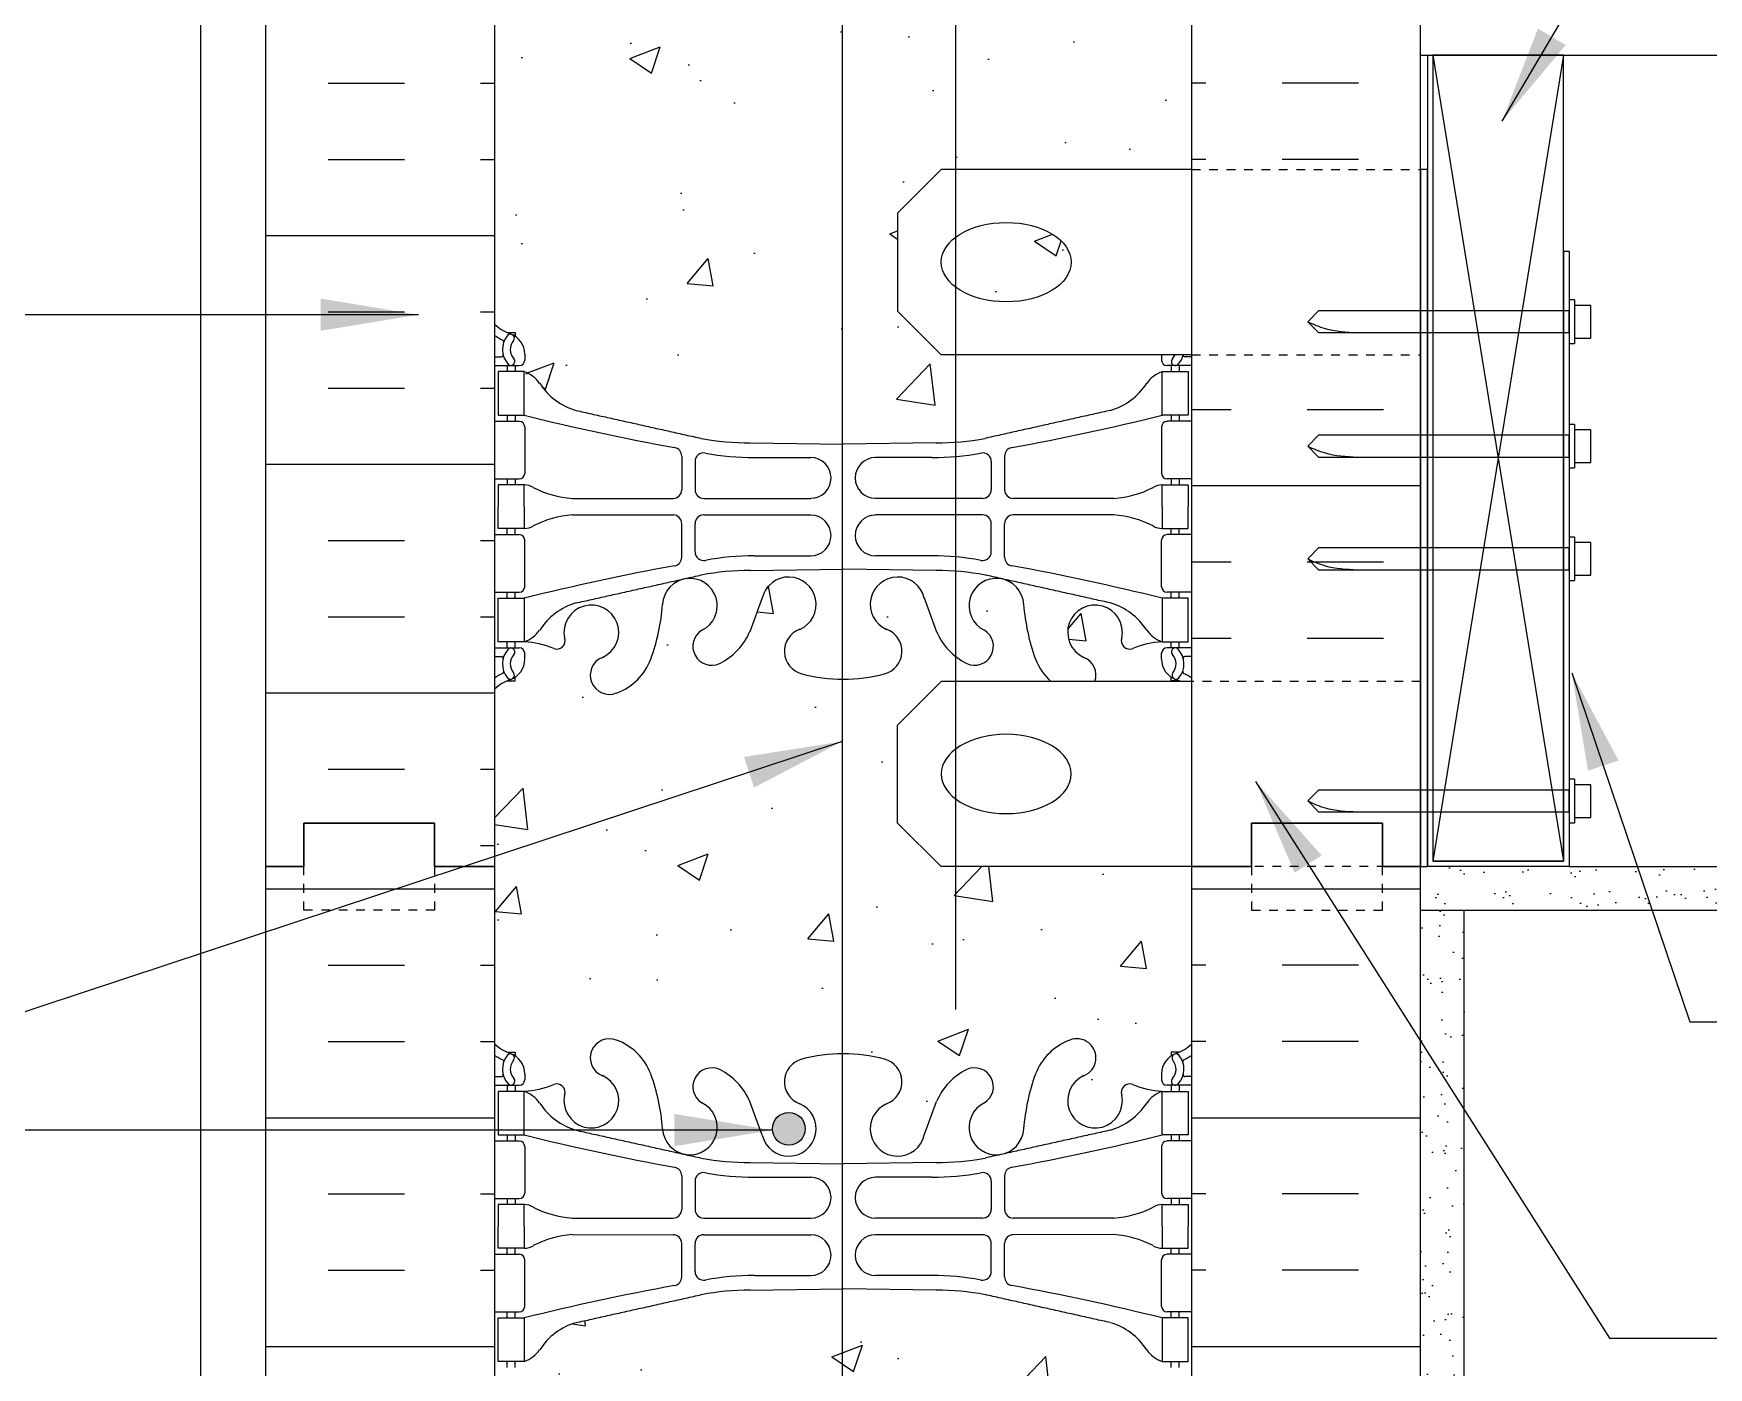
# Model space of a CAD drawing. Header units: inches. Extents: x 91.7 to 140.3, y -25.2 to 44.5.
# Drawn here: x 108.19 to 127.41, y 10.74 to 26.05 of the extents above; entities that cross this region are included whole.
import ezdxf

# ---------------------------------------------------------------- set-up
doc = ezdxf.new("R2010")
doc.units = ezdxf.units.IN
doc.header["$LTSCALE"] = 0.5
doc.header["$MEASUREMENT"] = 0
doc.linetypes.add('DASHED2', pattern=[0.375, 0.25, -0.125])
doc.linetypes.add('HIDDEN2', pattern=[0.1875, 0.125, -0.0625])
for name, color, linetype in [('HATCH', 12, 'Continuous'), ('line25', 2, 'Continuous'), ('LINE3', 3, 'Continuous'), ('LINE50', 5, 'Continuous'), ('LINE9', 9, 'Continuous'), ('TEXT', 4, 'Continuous'), ('Web_Edge', 9, 'Continuous')]:
    doc.layers.add(name, color=color, linetype=linetype)
doc.styles.add('DIM', font='romans.shx', dxfattribs={"width": 0.7})
doc.dimstyles.new('ext_12', dxfattribs={"dimscale": 12, "dimtxt": 0.09375, "dimasz": 0.09375, "dimexe": 0.09375, "dimexo": 0.0625, "dimgap": 0.0625, "dimtad": 1, "dimdec": 1, "dimzin": 3, "dimdsep": 46, "dimlunit": 4, "dimtxsty": 'DIM', "dimcen": 0.09, "dimdle": 0.09375, "dimclrt": 4, "dimadec": 0, "dimazin": 0, "dimtfac": 1, "dimtdec": 1, "dimtmove": 2, "dimatfit": 3, "dimfxl": 1, "dimfrac": 2, "dimtolj": 1, "dimtzin": 0, "dimarcsym": 0})
pattern_1 = [(37.5, (66.8089, -2.7638), (-0.0157483, 0.481706), [0, -0.38, 0, -0.425, 0, -0.40625]), (7.5, (66.8089, -2.7638), (0.442444, 0.7055365), [0, -0.205, 0, -0.3425, 0, -0.13125]), (327.5, (66.5014, -2.7638), (0.7785355, 0.0014148), [0, -0.125, 0, -0.45, 0, -0.5875]), (317.5, (66.5014, -2.7638), (0.7515317, 0.219419), [0, -0.0625, 0, -0.295, 0, -0.3375])]

msp = doc.modelspace()

# ---------------------------------------------------------------- hatches: boundary and pattern name
at = {"layer": 'HATCH'}
h = msp.add_hatch(dxfattribs=at)
h.set_pattern_fill('AR-CONC', color=256, scale=0.5)
edge = h.paths.add_edge_path()
edge.add_arc((121.139, 27.903), 0.5, 46.2109, 66.4218)
edge.add_line((121.339, 28.361), (121.249, 28.361))
edge.add_line((121.249, 28.361), (121.249, 28.403))
edge.add_arc((121.389, 28.61), 0.25, 180, 235.9442, ccw=False)
edge.add_line((121.139, 28.61), (121.139, 28.677))
edge.add_arc((121.201, 28.677), 0.0625, 90, 180, ccw=False)
edge.add_line((121.201, 28.74), (121.249, 28.74))
edge.add_line((121.249, 28.74), (121.249, 28.81))
edge.add_line((121.249, 28.81), (121.144, 28.81))
edge.add_arc((121.266, 29.152), 0.364, 212.0424, 250.3387, ccw=False)
edge.add_arc((120.343, 28.541), 0.743, 34.228, 73.8107)
edge.add_spline(control_points=[(120.55, 29.255), (119.113, 29.576)], knot_values=[0, 0, 1, 1], degree=1, periodic=0)
edge.add_arc((118.557, 26.644), 2.984, 79.2546, 90.0995)
edge.add_line((118.551, 29.628), (117.485, 29.644))
edge.add_line((117.485, 29.644), (116.418, 29.628))
edge.add_arc((116.413, 26.644), 2.984, 89.9005, 100.7454)
edge.add_spline(control_points=[(115.857, 29.576), (114.419, 29.255)], knot_values=[0, 0, 1, 1], degree=1, periodic=0)
edge.add_arc((114.627, 28.541), 0.743, 106.1893, 145.772)
edge.add_arc((113.703, 29.152), 0.364, 289.6613, 327.9576, ccw=False)
edge.add_line((113.826, 28.81), (113.721, 28.81))
edge.add_line((113.721, 28.81), (113.721, 28.74))
edge.add_line((113.721, 28.74), (113.768, 28.74))
edge.add_arc((113.768, 28.677), 0.0625, 0, 90, ccw=False)
edge.add_line((113.831, 28.677), (113.831, 28.61))
edge.add_arc((113.581, 28.61), 0.25, 304.0558, 360, ccw=False)
edge.add_line((113.721, 28.403), (113.721, 28.361))
edge.add_line((113.721, 28.361), (113.631, 28.361))
edge.add_arc((113.831, 27.903), 0.5, 113.5782, 133.7891)
edge.add_line((113.485, 28.264), (113.485, 22.717))
edge.add_arc((113.831, 23.078), 0.5, 226.2109, 246.4218)
edge.add_line((113.631, 22.62), (113.721, 22.62))
edge.add_line((113.721, 22.62), (113.721, 22.578))
edge.add_arc((113.581, 22.371), 0.25, 0, 55.9442, ccw=False)
edge.add_line((113.831, 22.371), (113.831, 22.303))
edge.add_arc((113.768, 22.303), 0.0625, -90, 0, ccw=False)
edge.add_line((113.768, 22.241), (113.721, 22.241))
edge.add_line((113.721, 22.241), (113.721, 22.171))
edge.add_line((113.721, 22.171), (113.826, 22.171))
edge.add_arc((113.703, 21.828), 0.364, 32.0424, 70.3387, ccw=False)
edge.add_arc((114.627, 22.44), 0.743, 214.228, 253.8107)
edge.add_spline(control_points=[(114.419, 21.726), (115.857, 21.405)], knot_values=[0, 0, 1, 1], degree=1, periodic=0)
edge.add_arc((116.413, 24.337), 2.984, 259.2546, 270.0995)
edge.add_line((116.418, 21.353), (117.485, 21.337))
edge.add_line((117.485, 21.337), (118.551, 21.353))
edge.add_arc((118.557, 24.337), 2.984, 269.9005, 280.7454)
edge.add_spline(control_points=[(119.113, 21.405), (120.55, 21.726)], knot_values=[0, 0, 1, 1], degree=1, periodic=0)
edge.add_arc((120.343, 22.44), 0.743, 286.1893, 325.772)
edge.add_arc((121.266, 21.828), 0.364, 109.6613, 147.9576, ccw=False)
edge.add_line((121.144, 22.171), (121.249, 22.171))
edge.add_line((121.249, 22.171), (121.249, 22.241))
edge.add_line((121.249, 22.241), (121.201, 22.241))
edge.add_arc((121.201, 22.303), 0.0625, 180, 270, ccw=False)
edge.add_line((121.139, 22.303), (121.139, 22.365))
edge.add_line((121.139, 22.365), (118.61, 22.365))
edge.add_line((118.61, 22.365), (118.11, 22.865))
edge.add_line((118.11, 22.865), (118.11, 23.99))
edge.add_line((118.11, 23.99), (118.61, 24.49))
edge.add_line((118.61, 24.49), (121.485, 24.49))
edge.add_line((121.485, 24.49), (121.485, 28.264))
edge = h.paths.add_edge_path()
edge.add_line((121.249, 40.62), (121.339, 40.62))
edge.add_arc((121.139, 41.078), 0.5, 293.5782, 313.7891)
edge.add_line((121.485, 40.717), (121.485, 43.49))
edge.add_line((121.485, 43.49), (118.36, 43.49))
edge.add_line((118.36, 43.49), (117.36, 42.49))
edge.add_line((117.36, 42.49), (117.36, 44.49))
edge.add_line((117.36, 44.49), (116.36, 43.49))
edge.add_line((116.36, 43.49), (113.485, 43.49))
edge.add_line((113.485, 43.49), (113.485, 40.717))
edge.add_arc((113.831, 41.078), 0.5, 226.2109, 246.4218)
edge.add_line((113.631, 40.62), (113.721, 40.62))
edge.add_line((113.721, 40.62), (113.721, 40.578))
edge.add_arc((113.581, 40.371), 0.25, 0, 55.9442, ccw=False)
edge.add_line((113.831, 40.371), (113.831, 40.303))
edge.add_arc((113.768, 40.303), 0.0625, -90, 0, ccw=False)
edge.add_line((113.768, 40.241), (113.721, 40.241))
edge.add_line((113.721, 40.241), (113.721, 40.171))
edge.add_line((113.721, 40.171), (113.826, 40.171))
edge.add_arc((113.703, 39.828), 0.364, 32.0424, 70.3387, ccw=False)
edge.add_arc((114.627, 40.44), 0.743, 214.228, 253.8107)
edge.add_spline(control_points=[(114.419, 39.726), (115.857, 39.405)], knot_values=[0, 0, 1, 1], degree=1, periodic=0)
edge.add_arc((116.413, 42.337), 2.984, 259.2546, 270.0995)
edge.add_line((116.418, 39.353), (117.485, 39.337))
edge.add_line((117.485, 39.337), (118.551, 39.353))
edge.add_arc((118.557, 42.337), 2.984, 269.9005, 280.7454)
edge.add_spline(control_points=[(119.113, 39.405), (120.55, 39.726)], knot_values=[0, 0, 1, 1], degree=1, periodic=0)
edge.add_arc((120.343, 40.44), 0.743, 286.1893, 325.772)
edge.add_arc((121.266, 39.828), 0.364, 109.6613, 147.9576, ccw=False)
edge.add_line((121.144, 40.171), (121.249, 40.171))
edge.add_line((121.249, 40.171), (121.249, 40.241))
edge.add_line((121.249, 40.241), (121.201, 40.241))
edge.add_arc((121.201, 40.303), 0.0625, 180, 270, ccw=False)
edge.add_line((121.139, 40.303), (121.139, 40.371))
edge.add_arc((121.389, 40.371), 0.25, 124.0558, 180, ccw=False)
edge.add_line((121.249, 40.578), (121.249, 40.62))
h = msp.add_hatch(dxfattribs=at)
h.set_pattern_fill('INSUL', color=256, scale=7, style=0)
h.set_pattern_definition([(0, (-2812.6767, -380.5191), (0, 2.625), []), (0, (-2812.6767, -379.6441), (0, 2.625), [0.875, -0.875]), (0, (-2812.6767, -378.7691), (0, 2.625), [0.875, -0.875])])
h.paths.add_polyline_path([(110.86, 16.49), (111.297, 16.49), (111.297, 16.99), (112.797, 16.99), (112.797, 16.49), (113.485, 16.49), (113.485, 34.49), (112.797, 34.49), (112.797, 34.99), (111.297, 34.99), (111.297, 34.49), (110.86, 34.49)])
h = msp.add_hatch(dxfattribs=at)
h.set_pattern_fill('INSUL', color=256, scale=7, style=0)
h.set_pattern_definition([(180, (3047.6465, -380.5191), (0, 2.625), []), (180, (3047.6465, -379.6441), (0, 2.625), [0.875, -0.875]), (180, (3047.6465, -378.7691), (0, 2.625), [0.875, -0.875])])
h.paths.add_polyline_path([(121.485, 24.49), (124.11, 24.49), (124.11, 34.49), (123.672, 34.49), (123.672, 34.99), (122.172, 34.99), (122.172, 34.49), (121.485, 34.49)])
h = msp.add_hatch(dxfattribs=at)
h.set_pattern_fill('AR-CONC', color=256, scale=0.5, style=0)
h.set_pattern_definition([(50, (-70.1976, 3.922), (3.5863, -0.31376), [0.375, -4.125]), (355, (-70.1976, 3.922), (-0.69376, 3.76096), [0.3, -3.3]), (100.4514, (-69.8988, 3.8957), (2.89255, 3.4472), [0.3187, -3.50571]), (46.1842, (-70.1976, 4.922), (5.33621, -0.8276), [0.5625, -6.1875]), (96.6356, (-69.753, 4.853), (4.67331, 4.87059), [0.47805, -5.25856]), (351.1842, (-70.1976, 4.922), (4.67331, 4.8706), [0.45, -4.95]), (21, (-69.6976, 4.672), (2.984535, -2.013094), [0.375, -4.125]), (326, (-69.6976, 4.672), (1.21658, 3.62575), [0.3, -3.3]), (71.4514, (-69.449, 4.504), (4.20111, 1.61265), [0.3187, -3.50571]), (37.5, (-70.1976, 3.9219), (0.060799, 1.664469), [0, -3.26, 0, -3.35, 0, -3.3125]), (7.5, (-70.1976, 3.9219), (1.315348, 1.972059), [0, -1.91, 0, -3.185, 0, -1.2625]), (327.5, (-71.3126, 3.9219), (2.669112, -0.112774), [0, -1.25, 0, -3.9, 0, -5.175]), (317.5, (-71.8126, 3.9219), (2.91593, 0.500525), [0, -1.625, 0, -2.59, 0, -3.675])])
edge = h.paths.add_edge_path()
edge.add_ellipse((119.356, 23.428), major_axis=(-0.746, 0), ratio=0.610344, start_angle=0, end_angle=360)
h = msp.add_hatch(dxfattribs=at)
h.set_pattern_fill('INSUL', color=256, scale=7, style=0)
h.set_pattern_definition([(0, (66.809, -2.7638), (0, 2.625), []), (0, (66.809, -1.8888), (0, 2.625), [0.875, -0.875]), (0, (66.809, -1.0138), (0, 2.625), [0.875, -0.875])])
h.paths.add_polyline_path([(124.11, 22.365), (121.485, 22.365), (121.485, 18.615), (124.11, 18.615)])
h = msp.add_hatch(dxfattribs=at)
h.set_pattern_fill('AR-CONC', color=256, scale=0.5)
h.paths.add_polyline_path([(121.485, 0.525, 0.088416), (121.339, 0.622), (121.249, 0.622), (121.249, 0.664, -0.249069), (121.139, 0.871), (121.139, 0.938, -0.414214), (121.201, 1.001), (121.249, 1.001), (121.249, 1.071), (121.144, 1.071, 0.085348), (120.814, 0.995, -0.669601), (120.682, 1.116, 2.087231), (120.248, 0.891, -1), (120.085, 0.482, -0.21345), (119.692, 0.872, -0.068226), (119.557, 1.499, 1.753171), (119.106, 1.203, -0.940793), (118.902, 0.82, -0.173075), (118.556, 1.186), (118.414, 1.573, 1.612474), (117.982, 1.213, -0.734872), (117.959, 0.702, -0.068475), (117.485, 0.64, -0.068475), (117.011, 0.702, -0.734872), (116.988, 1.213, 1.612474), (116.556, 1.573), (116.413, 1.186, -0.173075), (116.068, 0.82, -0.940793), (115.864, 1.203, 1.753171), (115.413, 1.499, -0.068226), (115.277, 0.872, -0.21345), (114.885, 0.482, -1), (114.722, 0.891, 2.087231), (114.288, 1.116, -0.669601), (114.155, 0.995, 0.085348), (113.826, 1.071), (113.721, 1.071), (113.721, 1.001), (113.768, 1.001, -0.414214), (113.831, 0.938), (113.831, 0.871, -0.249069), (113.721, 0.664), (113.721, 0.622), (113.631, 0.622, 0.088416), (113.485, 0.525), (113.485, -1.51), (116.36, -1.51), (117.36, -0.51), (117.36, -1.51), (117.36, -2.51), (118.36, -1.51), (121.485, -1.51)])
edge = h.paths.add_edge_path()
edge.add_arc((121.139, 9.903), 0.5, 46.2109, 66.4218)
edge.add_line((121.339, 10.361), (121.249, 10.361))
edge.add_line((121.249, 10.361), (121.249, 10.403))
edge.add_arc((121.389, 10.61), 0.25, 180, 235.9442, ccw=False)
edge.add_line((121.139, 10.61), (121.139, 10.677))
edge.add_arc((121.201, 10.677), 0.0625, 90, 180, ccw=False)
edge.add_line((121.201, 10.74), (121.249, 10.74))
edge.add_line((121.249, 10.74), (121.249, 10.81))
edge.add_line((121.249, 10.81), (121.144, 10.81))
edge.add_arc((121.266, 11.152), 0.364, 214.9775, 250.3387, ccw=False)
edge.add_arc((120.343, 10.541), 0.743, 32.7919, 73.8107)
edge.add_spline(control_points=[(120.55, 11.255), (119.113, 11.576)], knot_values=[0, 0, 1, 1], degree=1, periodic=0)
edge.add_arc((118.557, 8.644), 2.984, 79.2546, 90.0995)
edge.add_line((118.551, 11.628), (117.485, 11.644))
edge.add_line((117.485, 11.644), (116.418, 11.628))
edge.add_arc((116.413, 8.644), 2.984, 89.9005, 100.7454)
edge.add_spline(control_points=[(115.857, 11.576), (114.419, 11.255)], knot_values=[0, 0, 1, 1], degree=1, periodic=0)
edge.add_arc((114.627, 10.541), 0.743, 106.1893, 147.2081)
edge.add_arc((113.703, 11.152), 0.364, 289.6613, 325.0225, ccw=False)
edge.add_line((113.826, 10.81), (113.721, 10.81))
edge.add_line((113.721, 10.81), (113.721, 10.74))
edge.add_line((113.721, 10.74), (113.768, 10.74))
edge.add_arc((113.768, 10.677), 0.0625, 0, 90, ccw=False)
edge.add_line((113.831, 10.677), (113.831, 10.61))
edge.add_arc((113.581, 10.61), 0.25, 304.0558, 360, ccw=False)
edge.add_line((113.721, 10.403), (113.721, 10.361))
edge.add_line((113.721, 10.361), (113.631, 10.361))
edge.add_arc((113.831, 9.903), 0.5, 113.5782, 133.7891)
edge.add_line((113.485, 10.264), (113.485, 4.717))
edge.add_arc((113.831, 5.078), 0.5, 226.2109, 246.4218)
edge.add_line((113.631, 4.62), (113.721, 4.62))
edge.add_line((113.721, 4.62), (113.721, 4.578))
edge.add_arc((113.581, 4.371), 0.25, 0, 55.9442, ccw=False)
edge.add_line((113.831, 4.371), (113.831, 4.303))
edge.add_arc((113.768, 4.303), 0.0625, -90, 0, ccw=False)
edge.add_line((113.768, 4.241), (113.721, 4.241))
edge.add_line((113.721, 4.241), (113.721, 4.171))
edge.add_line((113.721, 4.171), (113.826, 4.171))
edge.add_arc((113.703, 3.828), 0.364, 34.9775, 70.3387, ccw=False)
edge.add_arc((114.627, 4.44), 0.743, 212.7919, 253.8107)
edge.add_spline(control_points=[(114.419, 3.726), (115.857, 3.405)], knot_values=[0, 0, 1, 1], degree=1, periodic=0)
edge.add_arc((116.413, 6.337), 2.984, 259.2546, 270.0995)
edge.add_line((116.418, 3.353), (117.485, 3.337))
edge.add_line((117.485, 3.337), (118.551, 3.353))
edge.add_arc((118.557, 6.337), 2.984, 269.9005, 280.7454)
edge.add_spline(control_points=[(119.113, 3.405), (120.55, 3.726)], knot_values=[0, 0, 1, 1], degree=1, periodic=0)
edge.add_arc((120.343, 4.44), 0.743, 286.1893, 327.2081)
edge.add_arc((121.266, 3.828), 0.364, 109.6613, 145.0225, ccw=False)
edge.add_line((121.144, 4.171), (121.249, 4.171))
edge.add_line((121.249, 4.171), (121.249, 4.241))
edge.add_line((121.249, 4.241), (121.201, 4.241))
edge.add_arc((121.201, 4.303), 0.0625, 180, 270, ccw=False)
edge.add_line((121.139, 4.303), (121.139, 4.371))
edge.add_arc((121.389, 4.371), 0.25, 124.0558, 180, ccw=False)
edge.add_line((121.249, 4.578), (121.249, 4.62))
edge.add_line((121.249, 4.62), (121.339, 4.62))
edge.add_arc((121.139, 5.078), 0.5, 293.5782, 313.7891)
edge.add_line((121.485, 4.717), (121.485, 10.264))
h.paths.add_polyline_path([(121.485, 16.49), (118.61, 16.49), (118.11, 16.99), (118.11, 18.115), (118.61, 18.615), (119.868, 18.615, -0.116245), (119.692, 18.872, -0.068226), (119.557, 19.499, 1.753171), (119.106, 19.203, -0.940793), (118.902, 18.82, -0.173075), (118.556, 19.186), (118.414, 19.573, 1.612474), (117.982, 19.213, -0.734872), (117.959, 18.702, -0.068475), (117.485, 18.64, -0.068475), (117.011, 18.702, -0.734872), (116.988, 19.213, 1.612474), (116.556, 19.573), (116.413, 19.186, -0.173075), (116.068, 18.82, -0.940793), (115.864, 19.203, 1.753171), (115.413, 19.499, -0.068226), (115.277, 18.872, -0.21345), (114.885, 18.482, -1), (114.722, 18.891, 2.087231), (114.288, 19.116, -0.669601), (114.155, 18.995, 0.085348), (113.826, 19.071), (113.721, 19.071), (113.721, 19.001), (113.768, 19.001, -0.414214), (113.831, 18.938), (113.831, 18.871, -0.249069), (113.721, 18.664), (113.721, 18.622), (113.631, 18.622, 0.088416), (113.485, 18.525), (113.485, 16.49), (113.485, 14.456, 0.088416), (113.631, 14.359), (113.721, 14.359), (113.721, 14.317, -0.249069), (113.831, 14.11), (113.831, 14.042, -0.414214), (113.768, 13.98), (113.721, 13.98), (113.721, 13.91), (113.826, 13.91, 0.085348), (114.155, 13.985, -0.669601), (114.288, 13.865, 2.087231), (114.722, 14.09, -1), (114.885, 14.498, -0.21345), (115.277, 14.109, -0.068226), (115.413, 13.481, 1.753171), (115.864, 13.778, -0.940793), (116.068, 14.161, -0.173075), (116.413, 13.795), (116.556, 13.408, 1.612474), (116.988, 13.767, -0.734872), (117.011, 14.278, -0.068475), (117.485, 14.34, -0.068475), (117.959, 14.278, -0.734872), (117.982, 13.767, 1.612474), (118.414, 13.408), (118.556, 13.795, -0.173075), (118.902, 14.161, -0.940793), (119.106, 13.778, 1.753171), (119.557, 13.481, -0.068226), (119.692, 14.109, -0.21345), (120.085, 14.498, -1), (120.248, 14.09, 2.087231), (120.682, 13.865, -0.669601), (120.814, 13.985, 0.085348), (121.144, 13.91), (121.249, 13.91), (121.249, 13.98), (121.201, 13.98, -0.414214), (121.139, 14.042), (121.139, 14.11, -0.249069), (121.249, 14.317), (121.249, 14.359), (121.339, 14.359, 0.088416), (121.485, 14.456)])
h.paths.add_polyline_path([(121.139, 18.871), (121.139, 18.938, -0.414214), (121.201, 19.001), (121.249, 19.001), (121.249, 19.071), (121.144, 19.071, 0.085348), (120.814, 18.995, -0.669601), (120.682, 19.116, 2.087231), (120.248, 18.891, -0.399436), (120.374, 18.615), (121.249, 18.615), (121.249, 18.664, -0.249069)], flags=17)
h = msp.add_hatch(dxfattribs=at)
h.set_pattern_fill('INSUL', color=256, scale=7, style=0)
h.set_pattern_definition([(0, (-2812.6767, -398.5191), (0, 2.625), []), (0, (-2812.6767, -397.6441), (0, 2.625), [0.875, -0.875]), (0, (-2812.6767, -396.7691), (0, 2.625), [0.875, -0.875])])
h.paths.add_polyline_path([(110.86, -1.51), (111.297, -1.51), (111.297, -1.01), (112.797, -1.01), (112.797, -1.51), (113.485, -1.51), (113.485, 16.49), (112.797, 16.49), (112.797, 16.99), (111.297, 16.99), (111.297, 16.49), (110.86, 16.49)])
h = msp.add_hatch(dxfattribs=at)
h.set_pattern_fill('INSUL', color=256, scale=7, style=0)
h.set_pattern_definition([(180, (3047.6465, -398.5191), (0, 2.625), []), (180, (3047.6465, -397.6441), (0, 2.625), [0.875, -0.875]), (180, (3047.6465, -396.7691), (0, 2.625), [0.875, -0.875])])
h.paths.add_polyline_path([(124.11, -1.51), (123.672, -1.51), (123.672, -1.01), (122.172, -1.01), (122.172, -1.51), (121.485, -1.51), (121.485, 16.49), (122.172, 16.49), (122.172, 16.99), (123.672, 16.99), (123.672, 16.49), (124.11, 16.49)])
h = msp.add_hatch(dxfattribs=at)
h.set_pattern_fill('AR-SAND', color=256, scale=0.25, style=0)
h.set_pattern_definition(pattern_1)
h.paths.add_polyline_path([(139.261, 15.99), (139.261, 16.49), (125.815, 16.49), (124.19, 16.49), (124.11, 16.49), (124.11, 15.99)])
h = msp.add_hatch(dxfattribs=at)
h.set_pattern_fill('AR-SAND', color=256, scale=0.25, style=0)
h.set_pattern_definition(pattern_1)
h.paths.add_polyline_path([(124.61, 15.99), (124.11, 15.99), (124.11, -1.51), (124.61, -1.51)])
at = {"layer": 'LINE3'}
msp.add_hatch(color=256, dxfattribs=at).paths.add_polyline_path([(116.674, 13.48, 1), (117.049, 13.48, 1)])

# ---------------------------------------------------------------- linework, layer by layer
at = {"layer": 'HATCH'}
for p, q in [((124.252, 25.803), (125.752, 16.553)), ((125.752, 25.803), (124.252, 16.553))]:
    msp.add_line(p, q, dxfattribs=at)
at = {"layer": 'line25'}
for p, q in [((113.485, 34.49), (113.485, 16.49)), ((121.485, 10.865), (121.485, 34.49)), ((124.11, 25.803), (139.261, 25.803)), ((125.752, 23.553), (125.752, 16.553)), ((125.752, 16.553), (124.252, 16.553)), ((113.485, 16.49), (113.485, -1.51)), ((125.815, 16.49), (139.261, 16.49)), ((125.815, 16.49), (127.127, 16.49)), ((121.485, -1.51), (121.485, 10.865))]:
    msp.add_line(p, q, dxfattribs=at)
at = {"layer": 'line25', "color": 9}
for p, q in [((125.877, 22.994), (125.815, 22.994)), ((125.815, 22.994), (125.815, 22.494)), ((125.877, 22.994), (125.877, 22.494)), ((126.065, 22.932), (125.877, 22.932)), ((126.065, 22.557), (126.065, 22.932)), ((122.815, 22.744), (122.94, 22.869)), ((122.815, 22.744), (122.94, 22.619)), ((125.815, 22.494), (125.877, 22.494)), ((125.877, 22.557), (126.065, 22.557)), ((125.877, 21.566), (125.815, 21.566)), ((125.815, 21.566), (125.815, 21.066)), ((125.877, 21.566), (125.877, 21.066)), ((122.815, 21.316), (122.94, 21.441)), ((126.065, 21.503), (125.877, 21.503)), ((126.065, 21.128), (126.065, 21.503)), ((122.815, 21.316), (122.94, 21.191)), ((125.815, 21.066), (125.877, 21.066)), ((125.877, 21.128), (126.065, 21.128)), ((125.877, 20.272), (125.815, 20.272)), ((125.815, 20.272), (125.815, 19.772)), ((125.877, 20.272), (125.877, 19.772)), ((126.065, 20.209), (125.877, 20.209)), ((126.065, 19.834), (126.065, 20.209)), ((122.815, 20.022), (122.94, 20.147)), ((122.815, 20.022), (122.94, 19.897)), ((125.877, 19.834), (126.065, 19.834)), ((125.815, 19.772), (125.877, 19.772)), ((125.877, 17.493), (125.815, 17.493)), ((125.815, 17.493), (125.815, 16.993)), ((125.877, 17.493), (125.877, 16.993)), ((122.815, 17.243), (122.94, 17.368)), ((126.065, 17.43), (125.877, 17.43)), ((126.065, 17.055), (126.065, 17.43)), ((122.815, 17.243), (122.94, 17.118)), ((125.815, 16.993), (125.877, 16.993)), ((125.877, 17.055), (126.065, 17.055))]:
    msp.add_line(p, q, dxfattribs=at)
at = {"layer": 'line25'}
msp.add_lwpolyline([(124.252, 16.553), (125.752, 16.553), (125.752, 25.803), (124.252, 25.803)], close=True, dxfattribs=at)
at = {"layer": 'line25', "color": 9}
for points in [[(122.94, 22.619), (125.815, 22.619), (125.815, 22.869), (122.94, 22.869)], [(122.94, 21.191), (125.815, 21.191), (125.815, 21.441), (122.94, 21.441)], [(122.94, 19.897), (125.815, 19.897), (125.815, 20.147), (122.94, 20.147)], [(122.94, 17.118), (125.815, 17.118), (125.815, 17.368), (122.94, 17.368)]]:
    msp.add_lwpolyline(points, dxfattribs=at)
for points in [[(122.815, 22.744), (123.014, 22.667), (123.384, 22.619)], [(122.815, 21.316), (123.014, 21.238), (123.384, 21.191)], [(122.815, 20.022), (123.014, 19.944), (123.384, 19.897)], [(122.815, 17.243), (123.014, 17.165), (123.384, 17.118)]]:
    msp.add_spline(points, degree=3, dxfattribs=at)
at = {"layer": 'LINE3'}
for p, q in [((118.775, 43.49), (118.775, 14.851)), ((117.473, 33.02), (117.473, -2.396))]:
    msp.add_line(p, q, dxfattribs=at)
msp.add_circle((116.861, 13.48), 0.188, dxfattribs=at)
at = {"layer": 'LINE50'}
for p, q in [((110.86, 16.49), (110.86, 34.49)), ((124.11, 16.49), (124.11, 34.49)), ((110.86, -1.51), (110.86, 16.49)), ((124.11, -1.51), (124.11, 16.49))]:
    msp.add_line(p, q, dxfattribs=at)
for points in [[(113.485, 16.49), (112.797, 16.49), (112.797, 16.99), (111.297, 16.99), (111.297, 16.49), (110.86, 16.49)], [(110.86, 16.49), (111.297, 16.49), (111.297, 16.99), (112.797, 16.99), (112.797, 16.49), (113.485, 16.49)], [(121.485, 16.49), (122.172, 16.49), (122.172, 16.99), (123.672, 16.99), (123.672, 16.49), (124.11, 16.49)], [(124.11, 16.49), (123.672, 16.49), (123.672, 16.99), (122.172, 16.99), (122.172, 16.49), (121.485, 16.49)]]:
    msp.add_lwpolyline(points, dxfattribs=at)
at = {"layer": 'LINE9'}
for p, q in [((110.11, 43.49), (110.11, -1.51)), ((124.19, 25.803), (124.19, 16.49)), ((118.61, 24.49), (118.11, 23.99)), ((121.485, 24.49), (118.61, 24.49)), ((125.752, 23.553), (125.815, 23.553)), ((125.815, 23.553), (125.815, 16.49)), ((118.61, 22.365), (118.11, 22.865)), ((121.485, 22.365), (118.61, 22.365)), ((118.61, 18.615), (118.11, 18.115)), ((121.485, 18.615), (118.61, 18.615)), ((118.61, 16.49), (118.11, 16.99)), ((121.485, 16.49), (118.61, 16.49)), ((125.815, 16.49), (124.19, 16.49)), ((124.11, 15.99), (139.261, 15.99)), ((124.61, -1.51), (124.61, 15.99))]:
    msp.add_line(p, q, dxfattribs=at)
at = {"layer": 'LINE9', "linetype": 'HIDDEN2'}
for p, q in [((121.485, 24.49), (124.11, 24.49)), ((121.485, 22.365), (124.11, 22.365)), ((124.11, 18.615), (121.485, 18.615)), ((124.11, 16.49), (121.485, 16.49))]:
    msp.add_line(p, q, dxfattribs=at)
at = {"layer": 'LINE9'}
msp.add_lwpolyline([(124.11, 16.49), (124.19, 16.49), (124.19, 24.49), (124.11, 24.49)], close=True, dxfattribs=at)
for points in [[(118.11, 23.99), (118.11, 22.865)], [(118.11, 16.99), (118.11, 18.115)]]:
    msp.add_lwpolyline(points, dxfattribs=at)
at = {"layer": 'LINE9', "linetype": 'DASHED2', "ltscale": 0.15}
for points in [[(112.797, 16.49), (112.797, 16.49), (112.797, 15.99), (111.297, 15.99), (111.297, 16.49), (111.297, 16.49)], [(122.172, 16.49), (122.172, 16.49), (122.172, 15.99), (123.672, 15.99), (123.672, 16.49), (123.672, 16.49)]]:
    msp.add_lwpolyline(points, dxfattribs=at)
at = {"layer": 'LINE9'}
msp.add_ellipse((119.356, 23.428), major_axis=(-0.746, 0), ratio=0.610344, dxfattribs=at)
at = {"layer": 'LINE9', "extrusion": (0, 0, -1)}
msp.add_ellipse((119.356, 17.553), major_axis=(-0.746, 0), ratio=0.610344, dxfattribs=at)
at = {"layer": 'Web_Edge'}
for p, q in [((113.631, 22.62), (113.721, 22.62)), ((113.721, 22.62), (113.721, 22.578)), ((113.485, 22.341), (113.563, 22.341)), ((113.831, 22.371), (113.831, 22.303)), ((121.139, 22.365), (121.139, 22.303)), ((121.485, 22.341), (121.407, 22.341)), ((113.485, 22.241), (113.768, 22.241)), ((113.631, 22.241), (113.631, 22.171)), ((113.721, 22.241), (113.721, 22.171)), ((121.485, 22.241), (121.201, 22.241)), ((121.249, 22.241), (121.249, 22.171)), ((121.339, 22.241), (121.339, 22.171)), ((113.485, 21.601), (113.768, 21.601)), ((113.631, 21.671), (113.631, 21.601)), ((113.721, 21.671), (113.721, 21.601)), ((113.831, 21.538), (113.831, 21.003)), ((121.139, 21.538), (121.139, 21.003)), ((121.485, 21.601), (121.201, 21.601)), ((121.249, 21.671), (121.249, 21.601)), ((121.339, 21.671), (121.339, 21.601)), ((116.418, 21.353), (117.485, 21.337)), ((118.551, 21.353), (117.485, 21.337)), ((115.633, 21.201), (115.633, 20.816)), ((116.466, 21.185), (117.112, 21.185)), ((118.504, 21.185), (117.857, 21.185)), ((119.337, 21.201), (119.337, 20.816)), ((115.785, 21.139), (115.785, 20.816)), ((119.184, 21.139), (119.184, 20.816)), ((113.485, 20.941), (113.768, 20.941)), ((113.631, 20.941), (113.631, 20.871)), ((113.721, 20.941), (113.721, 20.871)), ((121.485, 20.941), (121.201, 20.941)), ((121.249, 20.941), (121.249, 20.871)), ((121.339, 20.941), (121.339, 20.871)), ((114.379, 20.715), (115.533, 20.716)), ((115.885, 20.716), (117.112, 20.716)), ((119.084, 20.716), (117.857, 20.716)), ((120.591, 20.715), (119.437, 20.716)), ((114.379, 20.526), (115.533, 20.526)), ((115.633, 20.041), (115.633, 20.426)), ((115.785, 20.103), (115.785, 20.426)), ((115.885, 20.526), (117.112, 20.526)), ((119.084, 20.526), (117.857, 20.526)), ((119.184, 20.103), (119.184, 20.426)), ((119.337, 20.041), (119.337, 20.426)), ((120.591, 20.526), (119.437, 20.526)), ((113.485, 20.301), (113.768, 20.301)), ((113.631, 20.301), (113.631, 20.371)), ((113.721, 20.301), (113.721, 20.371)), ((113.831, 19.703), (113.831, 20.238)), ((121.139, 19.703), (121.139, 20.238)), ((121.485, 20.301), (121.201, 20.301)), ((121.249, 20.301), (121.249, 20.371)), ((121.339, 20.301), (121.339, 20.371)), ((116.466, 20.057), (117.112, 20.057)), ((118.504, 20.057), (117.857, 20.057)), ((116.418, 19.889), (117.485, 19.905)), ((118.551, 19.889), (117.485, 19.905)), ((113.485, 19.641), (113.768, 19.641)), ((113.631, 19.571), (113.631, 19.641)), ((113.721, 19.571), (113.721, 19.641)), ((121.485, 19.641), (121.201, 19.641)), ((121.249, 19.571), (121.249, 19.641)), ((121.339, 19.571), (121.339, 19.641)), ((116.556, 19.573), (116.413, 19.186)), ((118.414, 19.573), (118.556, 19.186)), ((113.631, 19.001), (113.631, 19.071)), ((113.721, 19.001), (113.721, 19.071)), ((121.249, 19.001), (121.249, 19.071)), ((121.339, 19.001), (121.339, 19.071)), ((113.485, 19.001), (113.768, 19.001)), ((113.485, 18.901), (113.563, 18.901)), ((113.831, 18.871), (113.831, 18.938)), ((121.139, 18.871), (121.139, 18.938)), ((121.485, 19.001), (121.201, 19.001)), ((121.485, 18.901), (121.407, 18.901)), ((113.721, 18.622), (113.721, 18.664)), ((121.249, 18.622), (121.249, 18.664)), ((113.631, 18.622), (113.721, 18.622)), ((121.339, 18.622), (121.249, 18.622)), ((113.631, 14.359), (113.721, 14.359)), ((113.721, 14.359), (113.721, 14.317)), ((121.339, 14.359), (121.249, 14.359)), ((121.249, 14.359), (121.249, 14.317)), ((113.485, 14.08), (113.563, 14.08)), ((113.831, 14.11), (113.831, 14.042)), ((121.139, 14.11), (121.139, 14.042)), ((121.485, 14.08), (121.407, 14.08)), ((113.485, 13.98), (113.768, 13.98)), ((113.631, 13.98), (113.631, 13.91)), ((113.721, 13.98), (113.721, 13.91)), ((121.485, 13.98), (121.201, 13.98)), ((121.249, 13.98), (121.249, 13.91)), ((121.339, 13.98), (121.339, 13.91)), ((116.556, 13.408), (116.413, 13.795)), ((118.414, 13.408), (118.556, 13.795)), ((113.485, 13.34), (113.768, 13.34)), ((113.631, 13.41), (113.631, 13.34)), ((113.721, 13.41), (113.721, 13.34)), ((113.831, 13.277), (113.831, 12.742)), ((121.139, 13.277), (121.139, 12.742)), ((121.485, 13.34), (121.201, 13.34)), ((121.249, 13.41), (121.249, 13.34)), ((121.339, 13.41), (121.339, 13.34)), ((116.418, 13.092), (117.485, 13.076)), ((118.551, 13.092), (117.485, 13.076)), ((115.633, 12.94), (115.633, 12.555)), ((116.466, 12.924), (117.112, 12.924)), ((118.504, 12.924), (117.857, 12.924)), ((119.337, 12.94), (119.337, 12.555)), ((115.785, 12.878), (115.785, 12.555)), ((119.184, 12.878), (119.184, 12.555)), ((113.485, 12.68), (113.768, 12.68)), ((113.631, 12.68), (113.631, 12.61)), ((113.721, 12.68), (113.721, 12.61)), ((121.485, 12.68), (121.201, 12.68)), ((121.249, 12.68), (121.249, 12.61)), ((121.339, 12.68), (121.339, 12.61)), ((114.379, 12.454), (115.533, 12.455)), ((115.885, 12.455), (117.112, 12.455)), ((119.084, 12.455), (117.857, 12.455)), ((120.591, 12.454), (119.437, 12.455)), ((113.631, 12.04), (113.631, 12.11)), ((113.721, 12.04), (113.721, 12.11)), ((114.379, 12.265), (115.533, 12.264)), ((115.633, 11.78), (115.633, 12.164)), ((115.785, 11.842), (115.785, 12.164)), ((115.885, 12.264), (117.112, 12.264)), ((119.084, 12.264), (117.857, 12.264)), ((119.184, 11.842), (119.184, 12.164)), ((119.337, 11.78), (119.337, 12.164)), ((120.591, 12.265), (119.437, 12.264)), ((121.249, 12.04), (121.249, 12.11)), ((121.339, 12.04), (121.339, 12.11)), ((113.485, 12.04), (113.768, 12.04)), ((113.831, 11.442), (113.831, 11.977)), ((121.139, 11.442), (121.139, 11.977)), ((121.485, 12.04), (121.201, 12.04)), ((116.466, 11.796), (117.112, 11.796)), ((118.504, 11.796), (117.857, 11.796)), ((116.418, 11.628), (117.485, 11.644)), ((118.551, 11.628), (117.485, 11.644)), ((113.485, 11.38), (113.768, 11.38)), ((113.631, 11.31), (113.631, 11.38)), ((113.721, 11.31), (113.721, 11.38)), ((121.485, 11.38), (121.201, 11.38)), ((121.249, 11.31), (121.249, 11.38)), ((121.339, 11.31), (121.339, 11.38)), ((113.631, 10.74), (113.631, 10.81)), ((113.721, 10.74), (113.721, 10.81)), ((121.249, 10.74), (121.249, 10.81)), ((121.339, 10.74), (121.339, 10.81))]:
    msp.add_line(p, q, dxfattribs=at)
for points in [[(113.526, 21.671), (113.826, 21.671), (113.826, 22.171), (113.526, 22.171)], [(121.444, 21.671), (121.144, 21.671), (121.144, 22.171), (121.444, 22.171)], [(113.526, 19.571), (113.826, 19.571), (113.826, 19.071), (113.526, 19.071)], [(121.444, 19.571), (121.144, 19.571), (121.144, 19.071), (121.444, 19.071)], [(113.526, 13.41), (113.826, 13.41), (113.826, 13.91), (113.526, 13.91)], [(121.444, 13.41), (121.144, 13.41), (121.144, 13.91), (121.444, 13.91)], [(113.526, 11.31), (113.826, 11.31), (113.826, 10.81), (113.526, 10.81)], [(121.444, 11.31), (121.144, 11.31), (121.144, 10.81), (121.444, 10.81)]]:
    msp.add_lwpolyline(points, close=True, dxfattribs=at)
for points in [[(113.826, 20.621), (113.826, 20.871), (113.526, 20.871), (113.526, 20.621)], [(121.144, 20.621), (121.144, 20.871), (121.444, 20.871), (121.444, 20.621)], [(113.826, 20.621), (113.826, 20.371), (113.526, 20.371), (113.526, 20.621)], [(121.144, 20.621), (121.144, 20.371), (121.444, 20.371), (121.444, 20.621)], [(113.826, 12.36), (113.826, 12.61), (113.526, 12.61), (113.526, 12.36)], [(121.144, 12.36), (121.144, 12.61), (121.444, 12.61), (121.444, 12.36)], [(113.826, 12.36), (113.826, 12.11), (113.526, 12.11), (113.526, 12.36)], [(121.144, 12.36), (121.144, 12.11), (121.444, 12.11), (121.444, 12.36)]]:
    msp.add_lwpolyline(points, dxfattribs=at)
for centre, radius, start, end in [((113.831, 23.078), 0.5, 226.2109, 250.5288), ((113.831, 23.078), 0.6, 234.7832, 245.0748), ((113.825, 22.426), 0.25, 140.1145, 222.4609), ((113.569, 22.515), 0.021, 343.464, 63.9957), ((113.667, 22.556), 0.045, 321.448, 139.1879), ((113.581, 22.371), 0.25, 0, 70.5288), ((113.825, 22.426), 0.16, 140.0001, 222.4609), ((113.563, 22.361), 0.0196, 269.4032, 15.4901), ((113.673, 22.287), 0.045, 222.4609, 42.4609), ((113.768, 22.303), 0.0625, 270, 0), ((121.201, 22.303), 0.0625, 180, 270), ((121.296, 22.287), 0.045, 137.5391, 317.5391), ((121.145, 22.426), 0.16, 317.5391, 337.9258), ((121.145, 22.426), 0.25, 317.5391, 346.083), ((121.407, 22.361), 0.0196, 165.6676, 270.5968), ((113.703, 21.828), 0.364, 34.9775, 70.3387), ((121.266, 21.828), 0.364, 109.6613, 145.0225), ((114.627, 22.44), 0.743, 212.7919, 253.8107), ((120.343, 22.44), 0.743, 286.1893, 327.2081), ((113.768, 21.538), 0.0625, 0, 90), ((120.634, 49.091), 28.253, 256.0552, 259.6343), ((114.335, 49.091), 28.253, 280.3657, 283.9448), ((121.201, 21.538), 0.0625, 90, 180), ((116.413, 24.337), 2.984, 259.2546, 270.0995), ((118.557, 24.337), 2.984, 269.9005, 280.7454), ((115.533, 21.201), 0.1, 360, 79.6343), ((115.885, 21.139), 0.1, 79.2546, 180), ((116.46, 24.169), 2.984, 259.2546, 270.0995), ((117.112, 20.951), 0.234, 270, 90), ((117.857, 20.951), 0.234, 90, 270), ((118.509, 24.169), 2.984, 269.9005, 280.7454), ((119.084, 21.139), 0.1, 0, 100.7454), ((119.437, 21.201), 0.1, 100.3657, 180), ((113.768, 21.003), 0.0625, 270, 0), ((121.201, 21.003), 0.0625, 180, 270), ((113.822, 20.652), 0.219, 60.4937, 88.92), ((114.463, 21.872), 1.16, 242.5844, 265.8032), ((115.533, 20.816), 0.1, 270.0388, 360), ((115.885, 20.816), 0.1, 180, 270), ((119.084, 20.816), 0.1, 270, 0), ((119.437, 20.816), 0.1, 180, 269.9612), ((120.506, 21.872), 1.16, 274.1968, 297.4156), ((121.148, 20.652), 0.219, 91.08, 119.5063), ((113.822, 20.59), 0.219, 271.08, 299.5063), ((114.463, 19.37), 1.16, 94.1968, 117.4156), ((115.533, 20.426), 0.1, 0, 89.9612), ((115.885, 20.426), 0.1, 90, 180), ((117.112, 20.291), 0.234, 270, 90), ((117.857, 20.291), 0.234, 90, 270), ((119.084, 20.426), 0.1, 0, 90), ((119.437, 20.426), 0.1, 90.0388, 180), ((120.506, 19.37), 1.16, 62.5844, 85.8032), ((121.148, 20.59), 0.219, 240.4937, 268.92), ((113.768, 20.238), 0.0625, 0, 90), ((121.201, 20.238), 0.0625, 90, 180), ((115.533, 20.041), 0.1, 280.3657, 0), ((115.885, 20.103), 0.1, 180, 280.7454), ((116.46, 17.073), 2.984, 89.9005, 100.7454), ((118.509, 17.073), 2.984, 79.2546, 90.0995), ((119.084, 20.103), 0.1, 259.2546, 0), ((119.437, 20.041), 0.1, 180, 259.6343), ((120.634, -7.849), 28.253, 100.3657, 103.9448), ((115.726, 19.484), 0.314, 296.0652, 177.2643), ((116.413, 16.905), 2.984, 89.9005, 100.7454), ((116.861, 19.5), 0.314, 293.8084, 166.5854), ((118.109, 19.5), 0.314, 13.4146, 246.1916), ((118.557, 16.905), 2.984, 79.2546, 90.0995), ((119.243, 19.484), 0.314, 2.7357, 243.9348), ((114.335, -7.849), 28.253, 76.0552, 79.6343), ((113.768, 19.703), 0.0625, 270, 0), ((121.201, 19.703), 0.0625, 180, 270), ((114.627, 18.802), 0.743, 106.1893, 147.2081), ((114.595, 19.178), 0.314, 293.8084, 191.4114), ((113.055, 19.68), 2.365, 339.9985, 355.6105), ((121.914, 19.68), 2.365, 184.3895, 200.0015), ((120.375, 19.178), 0.314, 348.5886, 246.1916), ((120.343, 18.802), 0.743, 32.7919, 73.8107), ((113.703, 19.414), 0.364, 289.6613, 325.0225), ((113.771, 18.075), 0.997, 66.8533, 86.8462), ((114.197, 19.083), 0.0968, 249.5669, 19.8449), ((115.977, 19.017), 0.217, 121.463, 294.4736), ((115.727, 19.488), 0.75, 297.0295, 336.3062), ((117.079, 18.962), 0.268, 109.9662, 255.2108), ((117.891, 18.962), 0.268, 284.7892, 70.0338), ((119.243, 19.488), 0.75, 203.6938, 242.9705), ((118.992, 19.017), 0.217, 245.5264, 58.537), ((120.773, 19.083), 0.0968, 160.1551, 290.4331), ((121.199, 18.075), 0.997, 93.1538, 113.1467), ((121.266, 19.414), 0.364, 214.9775, 250.3387), ((113.563, 18.881), 0.0196, 344.5099, 90.5968), ((113.825, 18.816), 0.25, 137.5391, 219.8855), ((113.673, 18.955), 0.045, 317.5391, 137.5391), ((113.581, 18.871), 0.25, 289.4712, 360), ((113.825, 18.816), 0.16, 137.5391, 219.9999), ((113.768, 18.938), 0.0625, 360, 90), ((114.803, 18.687), 0.22, 111.8037, 291.8037), ((114.646, 19.115), 0.677, 290.6803, 338.8761), ((120.324, 19.115), 0.677, 201.1239, 227.6464), ((120.166, 18.687), 0.22, 341.1022, 68.1963), ((121.201, 18.938), 0.0625, 90, 180), ((121.389, 18.871), 0.25, 180, 250.5288), ((121.296, 18.955), 0.045, 42.4609, 222.4609), ((121.145, 18.816), 0.16, 320.0001, 42.4609), ((121.145, 18.816), 0.25, 320.1145, 42.4609), ((121.407, 18.881), 0.0196, 89.4032, 195.4901), ((113.831, 18.164), 0.6, 114.9252, 125.2168), ((113.569, 18.727), 0.021, 296.0043, 16.536), ((113.667, 18.685), 0.045, 220.8121, 38.552), ((117.473, 20.394), 1.754, 254.7082, 270.3771), ((117.496, 20.394), 1.754, 269.6229, 285.2918), ((121.303, 18.685), 0.045, 141.448, 319.1879), ((121.401, 18.727), 0.021, 163.464, 243.9957), ((121.139, 18.164), 0.6, 54.7832, 65.0748), ((113.831, 18.164), 0.5, 109.4712, 133.7891), ((121.139, 18.164), 0.5, 64.5651, 70.5288), ((113.831, 14.817), 0.5, 226.2109, 250.5288), ((114.803, 14.294), 0.22, 68.1963, 248.1963), ((114.646, 13.865), 0.677, 21.1239, 69.3197), ((120.324, 13.865), 0.677, 110.6803, 158.8761), ((120.166, 14.294), 0.22, 291.8037, 111.8037), ((121.139, 14.817), 0.5, 289.4712, 313.7891), ((113.831, 14.817), 0.6, 234.7832, 245.0748), ((113.825, 14.164), 0.25, 140.1145, 222.4609), ((113.569, 14.254), 0.021, 343.464, 63.9957), ((113.667, 14.295), 0.045, 321.448, 139.1879), ((113.581, 14.11), 0.25, 0, 70.5288), ((113.825, 14.164), 0.16, 140.0001, 222.4609), ((117.079, 14.019), 0.268, 104.7892, 250.0338), ((117.473, 12.586), 1.754, 89.6229, 105.2918), ((117.496, 12.586), 1.754, 74.7082, 90.3771), ((117.891, 14.019), 0.268, 289.9662, 75.2108), ((121.389, 14.11), 0.25, 109.4712, 180), ((121.303, 14.295), 0.045, 40.8121, 218.552), ((121.145, 14.164), 0.16, 317.5391, 39.9999), ((121.145, 14.164), 0.25, 317.5391, 39.8855), ((121.401, 14.254), 0.021, 116.0043, 196.536), ((121.139, 14.817), 0.6, 294.9252, 305.2168), ((113.563, 14.099), 0.0196, 269.4032, 15.4901), ((113.673, 14.026), 0.045, 222.4609, 42.4609), ((113.768, 14.042), 0.0625, 270, 0), ((114.595, 13.803), 0.314, 168.5886, 66.1916), ((113.055, 13.3), 2.365, 4.3895, 20.0015), ((115.977, 13.963), 0.217, 65.5264, 238.537), ((115.727, 13.493), 0.75, 23.6938, 62.9705), ((119.243, 13.493), 0.75, 117.0295, 156.3062), ((118.992, 13.963), 0.217, 301.463, 114.4736), ((121.914, 13.3), 2.365, 159.9985, 175.6105), ((120.375, 13.803), 0.314, 113.8084, 11.4114), ((121.201, 14.042), 0.0625, 180, 270), ((121.296, 14.026), 0.045, 137.5391, 317.5391), ((121.407, 14.099), 0.0196, 164.5099, 270.5968), ((113.771, 14.906), 0.997, 273.1538, 293.1467), ((113.703, 13.567), 0.364, 34.9775, 70.3387), ((114.197, 13.898), 0.0968, 340.1551, 110.4331), ((120.773, 13.898), 0.0968, 69.5669, 199.8449), ((121.199, 14.906), 0.997, 246.8533, 266.8462), ((121.266, 13.567), 0.364, 109.6613, 145.0225), ((114.627, 14.178), 0.743, 212.7919, 253.8107), ((115.726, 13.496), 0.314, 182.7357, 63.9348), ((116.861, 13.48), 0.314, 193.4146, 66.1916), ((118.109, 13.48), 0.314, 113.8084, 346.5854), ((119.243, 13.496), 0.314, 116.0652, 357.2643), ((120.343, 14.178), 0.743, 286.1893, 327.2081), ((113.768, 13.277), 0.0625, 0, 90), ((120.634, 40.83), 28.253, 256.0552, 259.6343), ((114.335, 40.83), 28.253, 280.3657, 283.9448), ((121.201, 13.277), 0.0625, 90, 180), ((116.413, 16.076), 2.984, 259.2546, 270.0995), ((118.557, 16.076), 2.984, 269.9005, 280.7454), ((115.533, 12.94), 0.1, 360, 79.6343), ((115.885, 12.878), 0.1, 79.2546, 180), ((116.46, 15.908), 2.984, 259.2546, 270.0995), ((117.112, 12.689), 0.234, 270, 90), ((117.857, 12.689), 0.234, 90, 270), ((118.509, 15.908), 2.984, 269.9005, 280.7454), ((119.084, 12.878), 0.1, 0, 100.7454), ((119.437, 12.94), 0.1, 100.3657, 180), ((113.768, 12.742), 0.0625, 270, 0), ((121.201, 12.742), 0.0625, 180, 270), ((113.822, 12.391), 0.219, 60.4937, 88.92), ((114.463, 13.611), 1.16, 242.5844, 265.8032), ((115.533, 12.555), 0.1, 270.0388, 360), ((115.885, 12.555), 0.1, 180, 270), ((119.084, 12.555), 0.1, 270, 0), ((119.437, 12.555), 0.1, 180, 269.9612), ((120.506, 13.611), 1.16, 274.1968, 297.4156), ((121.148, 12.391), 0.219, 91.08, 119.5063), ((113.822, 12.328), 0.219, 271.08, 299.5063), ((114.463, 11.109), 1.16, 94.1968, 117.4156), ((115.533, 12.164), 0.1, 0, 89.9612), ((115.885, 12.164), 0.1, 90, 180), ((117.112, 12.03), 0.234, 270, 90), ((117.857, 12.03), 0.234, 90, 270), ((119.084, 12.164), 0.1, 0, 90), ((119.437, 12.164), 0.1, 90.0388, 180), ((120.506, 11.109), 1.16, 62.5844, 85.8032), ((121.148, 12.328), 0.219, 240.4937, 268.92), ((113.768, 11.977), 0.0625, 0, 90), ((121.201, 11.977), 0.0625, 90, 180), ((115.533, 11.78), 0.1, 280.3657, 0), ((115.885, 11.842), 0.1, 180, 280.7454), ((116.46, 8.812), 2.984, 89.9005, 100.7454), ((118.509, 8.812), 2.984, 79.2546, 90.0995), ((119.084, 11.842), 0.1, 259.2546, 0), ((119.437, 11.78), 0.1, 180, 259.6343), ((120.634, -16.111), 28.253, 100.3657, 103.9448), ((116.413, 8.644), 2.984, 89.9005, 100.7454), ((118.557, 8.644), 2.984, 79.2546, 90.0995), ((114.335, -16.111), 28.253, 76.0552, 79.6343), ((113.768, 11.442), 0.0625, 270, 0), ((121.201, 11.442), 0.0625, 180, 270), ((114.627, 10.541), 0.743, 106.1893, 147.2081), ((120.343, 10.541), 0.743, 32.7919, 73.8107), ((113.703, 11.152), 0.364, 289.6613, 325.0225), ((121.266, 11.152), 0.364, 214.9775, 250.3387)]:
    msp.add_arc(centre, radius, start, end, dxfattribs=at)
for points in [[(114.419, 21.726), (115.857, 21.405)], [(120.55, 21.726), (119.113, 21.405)], [(114.419, 19.516), (115.857, 19.837)], [(120.55, 19.516), (119.113, 19.837)], [(114.419, 13.464), (115.857, 13.144)], [(120.55, 13.464), (119.113, 13.144)], [(114.419, 11.255), (115.857, 11.576)], [(120.55, 11.255), (119.113, 11.576)]]:
    msp.add_open_spline(points, degree=1, dxfattribs=at)

# ---------------------------------------------------------------- leaders
at = {"layer": 'TEXT'}
for points, override in [([(125.045, 25.046), (130.116, 33.633), (132.434, 33.633)], {"dimtad": 0}), ([(112.613, 22.825), (104.351, 22.825)], {"dimgap": 0.0625, "dimtad": 0}), ([(125.846, 18.715), (127.2, 14.708), (128.873, 14.708)], {"dimgap": 0.0625, "dimtad": 0}), ([(117.473, 17.926), (103.991, 13.465), (98.355, 13.465)], {"dimgap": 0.0625, "dimtad": 0}), ([(122.217, 17.468), (126.278, 11.077), (132.925, 11.077)], {"dimgap": 0.0625, "dimtad": 0}), ([(116.674, 13.465), (98.355, 13.465)], {"dimgap": 0.0625, "dimtad": 0})]:
    msp.add_leader(points, dimstyle='ext_12', override=override, dxfattribs=at)

doc.saveas('drawing.dxf')
